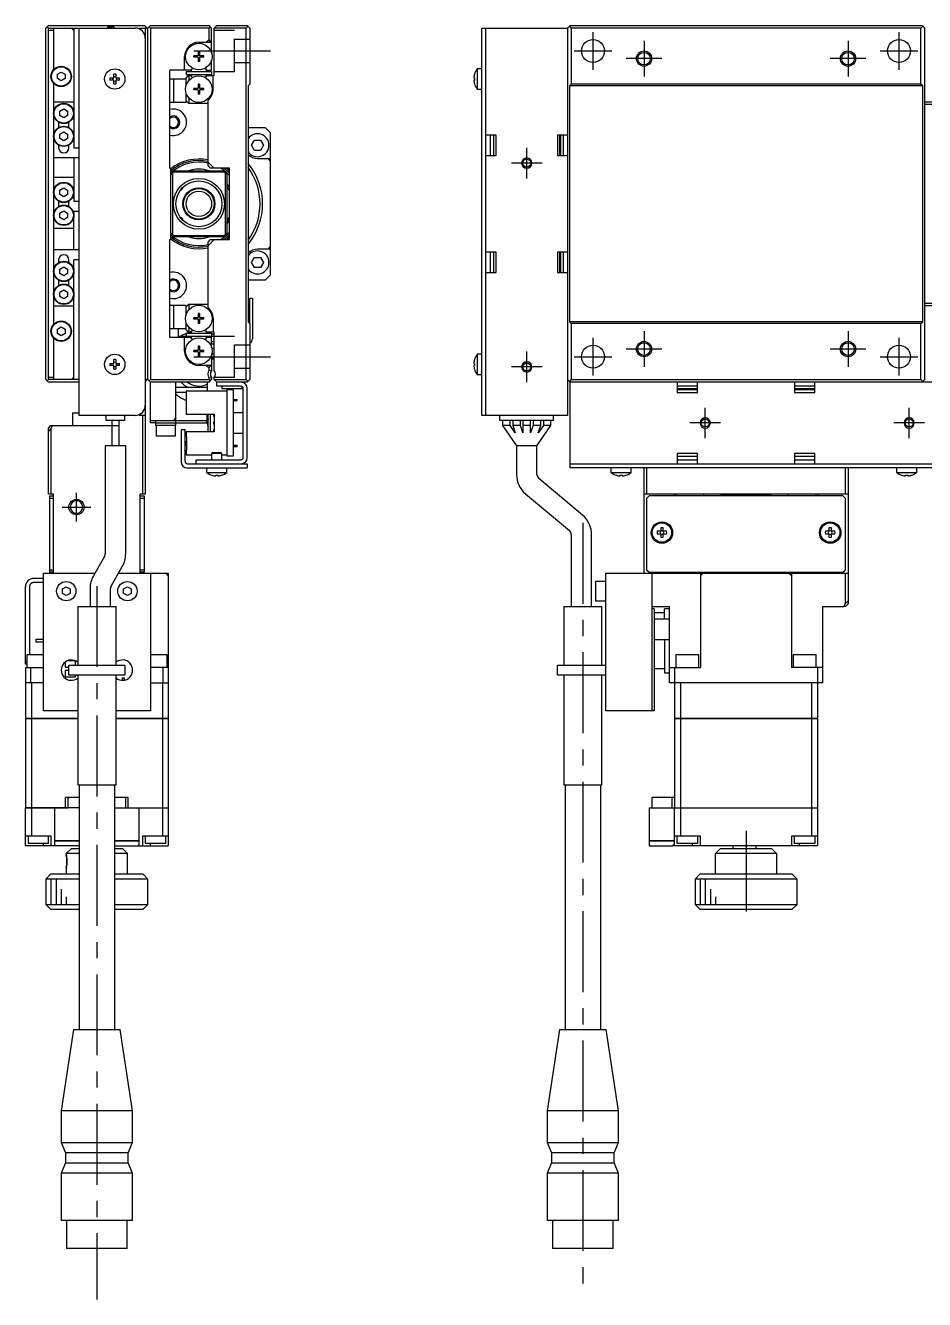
# Model space of a CAD drawing. Extents: x 0 to 741, y -8 to 413.
# Drawn here: x 385 to 561.3, y 83.9 to 333.9 of the extents above; entities that cross this region are included whole.
import ezdxf

# ---------------------------------------------------------------- set-up
doc = ezdxf.new("R2010")
doc.units = 0
doc.header["$LTSCALE"] = 0.5
doc.linetypes.add('CENTER', pattern=[50.8, 31.75, -6.35, 6.35, -6.35])
doc.linetypes.add('DASHED', pattern=[19.05, 12.7, -6.35])
for name, color, linetype in [('MSM_CENTER', 1, 'CENTER'), ('MSM_CONTINUOUS', 7, 'CONTINUOUS'), ('MSM_DASHED', 4, 'DASHED'), ('MSM_NARROW', 5, 'CONTINUOUS')]:
    doc.layers.add(name, color=color, linetype=linetype)

msp = doc.modelspace()

# ---------------------------------------------------------------- linework, layer by layer
at = {"layer": 'MSM_CENTER'}
for p, q in [((496.3, 325.18), (496.3, 332.58)), ((556.3, 325.18), (556.3, 332.58)), ((506.3, 330.88), (506.3, 323.88)), ((546.3, 330.88), (546.3, 323.88)), ((418.02, 328.88), (433.06, 328.88)), ((492.6, 328.88), (500, 328.88)), ((552.6, 328.88), (560, 328.88)), ((509.8, 327.38), (502.8, 327.38)), ((549.8, 327.38), (542.8, 327.38)), ((483.3, 303.88), (483.3, 309.88)), ((486.3, 306.88), (480.3, 306.88)), ((496.3, 265.18), (496.3, 272.58)), ((506.3, 273.88), (506.3, 266.88)), ((546.3, 273.88), (546.3, 266.88)), ((556.3, 265.18), (556.3, 272.58)), ((509.8, 270.38), (502.8, 270.38)), ((549.8, 270.38), (542.8, 270.38)), ((418.02, 268.88), (433.06, 268.88)), ((483.3, 263.88), (483.3, 269.88)), ((492.6, 268.88), (500, 268.88)), ((552.6, 268.88), (560, 268.88)), ((486.3, 266.88), (480.3, 266.88)), ((518.3, 252.88), (518.3, 258.88)), ((558.3, 252.88), (558.3, 258.88)), ((521.3, 255.88), (515.3, 255.88)), ((561.3, 255.88), (555.3, 255.88)), ((395, 236.58), (395, 242.18)), ((392.2, 239.38), (397.8, 239.38)), ((494.3, 236.28), (494.3, 85.75)), ((399, 223.88), (399, 83.88)), ((526.3, 175.88), (526.3, 157.88))]:
    msp.add_line(p, q, dxfattribs=at)
at = {"layer": 'MSM_CONTINUOUS'}
for p, q in [((389.5, 333.88), (389, 333.38)), ((389, 264.38), (389, 333.38)), ((389.25, 333.63), (389.5, 333.38)), ((389.5, 333.88), (408.3, 333.88)), ((389.5, 333.38), (406.5, 333.38)), ((389.5, 264.38), (389.5, 333.38)), ((390.5, 332.88), (389.5, 332.88)), ((390.5, 333.38), (390.5, 325.2)), ((394, 333.38), (394.5, 332.88)), ((394.5, 333.38), (394.5, 309.88)), ((395.5, 257.38), (395.5, 333.38)), ((401.5, 333.38), (401, 333.88)), ((401, 333.38), (401.25, 333.63)), ((401.1, 333.78), (401.3, 333.78)), ((401.6, 333.38), (401.6, 333.48)), ((401.8, 333.88), (401.8, 333.38)), ((402, 333.88), (402.5, 333.38)), ((402, 333.38), (402, 333.88)), ((407.3, 333.38), (408.5, 333.38)), ((408.65, 333.53), (408.3, 333.88)), ((408.5, 333.38), (408.65, 333.53)), ((408.5, 333.38), (408.5, 241.88)), ((409, 333.18), (408.65, 333.53)), ((409, 333.38), (409.5, 333.88)), ((409, 264.38), (409, 333.38)), ((409.25, 333.63), (409.5, 333.38)), ((409.5, 333.88), (421, 333.88)), ((421, 333.38), (409.5, 333.38)), ((409.5, 333.38), (409.5, 264.38)), ((421.5, 333.38), (421, 333.88)), ((421, 333.38), (421.25, 333.63)), ((421, 331.08), (421, 333.38)), ((421.5, 328.49), (421.5, 333.38)), ((422.5, 333.88), (422, 333.38)), ((422, 324.08), (422, 333.38)), ((428.3, 333.38), (422, 333.38)), ((422.5, 333.88), (428.5, 333.88)), ((428.3, 333.38), (428.65, 333.73)), ((428.3, 264.38), (428.3, 333.38)), ((429, 333.38), (428.5, 333.88)), ((429, 333.38), (429, 322.38)), ((474.5, 257.38), (474.5, 333.38)), ((474.5, 333.38), (491.3, 333.38)), ((475.3, 257.38), (475.3, 333.38)), ((491.3, 333.38), (491.65, 333.73)), ((491.3, 333.38), (491.3, 257.38)), ((491.65, 333.73), (491.8, 333.88)), ((491.65, 333.73), (492, 333.38)), ((491.8, 333.88), (560.8, 333.88)), ((492, 333.38), (492, 322.38)), ((560.6, 333.38), (492, 333.38)), ((560.6, 333.38), (560.95, 333.73)), ((560.6, 322.38), (560.6, 333.38)), ((560.8, 333.88), (560.95, 333.73)), ((560.95, 333.73), (561.3, 333.38)), ((561.3, 333.38), (561.3, 264.38)), ((419, 330.58), (421.5, 330.58)), ((421, 331.08), (420.5, 330.58)), ((421.35, 330.58), (421, 331.08)), ((416.2, 325.08), (416.2, 327.78)), ((418.8, 327.93), (418, 327.93)), ((418, 327.64), (418, 327.93)), ((418.8, 327.64), (418, 327.64)), ((418.53, 327.93), (418.53, 327.64)), ((419.15, 328.78), (418.86, 328.78)), ((418.86, 328.78), (418.86, 327.99)), ((419.15, 328.25), (418.86, 328.25)), ((418.86, 327.58), (418.86, 326.78)), ((419.15, 328.78), (419.15, 327.99)), ((419.15, 327.58), (419.15, 326.78)), ((420, 327.93), (419.21, 327.93)), ((420, 327.64), (419.21, 327.64)), ((419.47, 327.93), (419.47, 327.64)), ((420, 327.64), (420, 327.93)), ((417.45, 325.08), (413.3, 325.08)), ((413.3, 305.88), (413.3, 325.08)), ((417.6, 325.34), (417.45, 325.08)), ((418.86, 327.31), (419.15, 327.31)), ((419.15, 326.78), (418.86, 326.78)), ((420.55, 325.08), (420.4, 325.34)), ((420.55, 325.08), (421.5, 325.08)), ((421.5, 325.08), (421.5, 327.07)), ((473.6, 325.38), (473.6, 321.38)), ((474.5, 325.38), (473.6, 325.38)), ((390.5, 322.56), (390.5, 275.2)), ((391.25, 324.31), (392, 324.75)), ((391.25, 323.45), (391.25, 324.31)), ((392, 323.01), (391.25, 323.45)), ((392, 324.75), (392.75, 324.31)), ((392.75, 323.45), (392, 323.01)), ((392.75, 324.31), (392.75, 323.45)), ((401.57, 323.58), (402.3, 323.58)), ((402.3, 323.18), (401.57, 323.18)), ((402.3, 323.58), (402.3, 324.31)), ((402.3, 322.45), (402.3, 323.18)), ((402.7, 324.31), (402.7, 323.58)), ((402.7, 323.58), (403.43, 323.58)), ((403.43, 323.18), (402.7, 323.18)), ((402.7, 323.18), (402.7, 322.45)), ((416.5, 323.33), (413.3, 323.33)), ((414, 323.33), (414, 318.83)), ((416.5, 324.88), (416.5, 324.28)), ((416.5, 324.88), (421.5, 324.88)), ((416.5, 324.28), (421.5, 324.28)), ((417, 324.08), (416.5, 323.58)), ((416.5, 322.09), (416.5, 323.58)), ((417, 324.08), (417, 323.04)), ((417, 324.08), (417.45, 324.08)), ((417.45, 324.08), (417.58, 323.86)), ((420.55, 324.08), (420.42, 323.86)), ((420.55, 324.08), (422, 324.08)), ((421.5, 324.88), (421.5, 324.28)), ((421.8, 321.38), (421.8, 324.08)), ((472.91, 323.58), (473.04, 323.58)), ((473.04, 323.18), (472.91, 323.18)), ((473.04, 324.33), (473.04, 324.31)), ((473.04, 323.58), (473.04, 323.18)), ((416.5, 318.83), (416.5, 320.67)), ((418.8, 321.53), (418, 321.53)), ((418, 321.24), (418, 321.53)), ((418.8, 321.24), (418, 321.24)), ((418.53, 321.53), (418.53, 321.24)), ((419.15, 322.38), (418.86, 322.38)), ((418.86, 322.38), (418.86, 321.59)), ((419.15, 321.85), (418.86, 321.85)), ((418.86, 321.18), (418.86, 320.38)), ((418.86, 320.91), (419.15, 320.91)), ((419.15, 320.38), (418.86, 320.38)), ((419.15, 322.38), (419.15, 321.59)), ((419.15, 321.18), (419.15, 320.38)), ((420, 321.53), (419.21, 321.53)), ((420, 321.24), (419.21, 321.24)), ((419.47, 321.53), (419.47, 321.24)), ((420, 321.24), (420, 321.53)), ((429, 322.38), (428.65, 322.03)), ((428.65, 322.03), (428.65, 275.73)), ((473.04, 322.45), (473.04, 322.43)), ((473.6, 321.38), (474.5, 321.38)), ((492, 322.38), (491.65, 322.03)), ((491.65, 322.03), (491.65, 275.73)), ((560.95, 322.03), (491.65, 322.03)), ((560.6, 322.38), (492, 322.38)), ((560.95, 322.03), (560.6, 322.38)), ((560.95, 275.73), (560.95, 322.03)), ((390.5, 318.88), (394.5, 318.88)), ((413.3, 318.83), (416.5, 318.83)), ((416.5, 319.08), (417, 318.58)), ((416.5, 318.88), (416.7, 318.88)), ((417, 319.72), (417, 318.58)), ((420.8, 318.58), (417, 318.58)), ((420.8, 306.38), (420.8, 319.24)), ((561.3, 318.88), (604.8, 318.88)), ((583.3, 318.38), (561.3, 318.38)), ((391.75, 317.06), (392.5, 317.5)), ((391.75, 316.2), (391.75, 317.06)), ((392.5, 315.76), (391.75, 316.2)), ((392.5, 317.5), (393.25, 317.06)), ((393.25, 316.2), (392.5, 315.76)), ((393.25, 317.06), (393.25, 316.2)), ((391.5, 314.9), (391.5, 313.86)), ((391.75, 312.56), (392.5, 313)), ((391.75, 311.7), (391.75, 312.56)), ((392.5, 313), (393.25, 312.56)), ((393.25, 312.56), (393.25, 311.7)), ((393.5, 313.86), (393.5, 314.9)), ((428.65, 313.88), (432, 313.88)), ((433, 312.88), (432, 313.88)), ((433, 312.88), (433, 284.88)), ((391.5, 310.4), (391.5, 309.88)), ((392.5, 311.26), (391.75, 311.7)), ((393.25, 311.7), (392.5, 311.26)), ((393.5, 309.88), (393.5, 310.4)), ((429.35, 310.38), (429.92, 311.38)), ((429.92, 309.38), (429.35, 310.38)), ((429.92, 311.38), (431.08, 311.38)), ((431.08, 311.38), (431.66, 310.38)), ((431.66, 310.38), (431.08, 309.38)), ((477.3, 312.38), (475.3, 312.38)), ((476.1, 312.38), (476.1, 308.38)), ((476.8, 312.38), (476.8, 308.38)), ((477.3, 308.38), (477.3, 312.38)), ((491.3, 312.38), (489.3, 312.38)), ((489.3, 312.38), (489.3, 308.38)), ((489.8, 308.38), (489.8, 312.38)), ((490, 308.38), (490, 312.38)), ((490.5, 308.38), (490.5, 312.38)), ((395.5, 307.88), (390.5, 307.88)), ((394.5, 309.88), (395.5, 309.88)), ((394.5, 307.88), (394.5, 299.38)), ((431.08, 309.38), (429.92, 309.38)), ((430.5, 307.78), (433, 307.78)), ((432.5, 307.78), (433, 307.28)), ((475.3, 308.38), (477.3, 308.38)), ((489.3, 308.38), (491.3, 308.38)), ((413.3, 305.88), (413.5, 305.88)), ((413.5, 291.88), (413.5, 305.88)), ((414, 305.08), (413.8, 304.88)), ((414, 305.08), (414.3, 305.38)), ((424, 305.08), (414, 305.08)), ((414.3, 305.38), (423.7, 305.38)), ((420.8, 307.09), (422.01, 305.88)), ((421.3, 305.88), (420.8, 306.38)), ((425, 305.88), (421.3, 305.88)), ((423.7, 305.38), (424, 305.08)), ((424.2, 304.88), (424, 305.08)), ((425, 291.88), (425, 305.88)), ((394.5, 304.08), (390.5, 304.08)), ((413.5, 304.58), (413.8, 304.88)), ((413.8, 304.88), (413.8, 292.88)), ((424.2, 292.88), (424.2, 304.88)), ((424.2, 304.88), (424.5, 304.58)), ((424.5, 304.58), (424.5, 293.18)), ((391.75, 301.56), (392.5, 302)), ((391.75, 300.7), (391.75, 301.56)), ((392.5, 300.26), (391.75, 300.7)), ((392.5, 302), (393.25, 301.56)), ((393.25, 300.7), (392.5, 300.26)), ((393.25, 301.56), (393.25, 300.7)), ((415.44, 301.63), (415.58, 301.63)), ((415.58, 301.63), (415.8, 301.86)), ((415.58, 301.63), (415.58, 301.8)), ((415.8, 302.04), (415.8, 301.86)), ((391.5, 299.4), (391.5, 298.36)), ((393.5, 298.36), (393.5, 299.4)), ((394.5, 299.38), (395.5, 299.38)), ((391.75, 297.06), (392.5, 297.5)), ((391.75, 296.2), (391.75, 297.06)), ((392.5, 295.76), (391.75, 296.2)), ((392.5, 297.5), (393.25, 297.06)), ((393.25, 296.2), (392.5, 295.76)), ((393.25, 297.06), (393.25, 296.2)), ((394.5, 289.88), (394.5, 297.38)), ((395.5, 297.38), (394.5, 297.38)), ((415.58, 296.13), (415.44, 296.13)), ((415.44, 296.13), (415.44, 296.13)), ((415.58, 295.96), (415.58, 296.13)), ((415.8, 295.91), (415.58, 296.13)), ((415.8, 295.91), (415.8, 295.72)), ((390.5, 294.08), (394.5, 294.08)), ((413.8, 292.88), (413.5, 293.18)), ((413.8, 292.88), (414, 292.68)), ((414.3, 292.38), (414, 292.68)), ((414, 292.68), (424, 292.68)), ((424, 292.68), (423.7, 292.38)), ((424, 292.68), (424.2, 292.88)), ((424.5, 293.18), (424.2, 292.88)), ((413.3, 291.88), (413.5, 291.88)), ((413.3, 272.68), (413.3, 291.88)), ((423.7, 292.38), (414.3, 292.38)), ((422.01, 291.88), (420.8, 290.67)), ((420.8, 291.38), (421.3, 291.88)), ((420.8, 278.53), (420.8, 291.38)), ((421.3, 291.88), (425, 291.88)), ((433, 290.48), (432.5, 289.98)), ((395.5, 289.88), (390.5, 289.88)), ((391.5, 287.88), (391.5, 287.36)), ((393.5, 287.36), (393.5, 287.88)), ((394.5, 264.38), (394.5, 287.88)), ((395.5, 287.88), (394.5, 287.88)), ((429.35, 287.38), (429.92, 288.38)), ((429.92, 288.38), (431.08, 288.38)), ((433, 289.98), (430.5, 289.98)), ((431.08, 288.38), (431.66, 287.38)), ((477.3, 289.38), (475.3, 289.38)), ((476.1, 289.38), (476.1, 285.38)), ((476.8, 289.38), (476.8, 285.38)), ((477.3, 285.38), (477.3, 289.38)), ((491.3, 289.38), (489.3, 289.38)), ((489.3, 289.38), (489.3, 285.38)), ((489.8, 285.38), (489.8, 289.38)), ((490, 285.38), (490, 289.38)), ((490.5, 285.38), (490.5, 289.38)), ((391.75, 286.06), (392.5, 286.5)), ((391.75, 285.2), (391.75, 286.06)), ((392.5, 284.76), (391.75, 285.2)), ((392.5, 286.5), (393.25, 286.06)), ((393.25, 285.2), (392.5, 284.76)), ((393.25, 286.06), (393.25, 285.2)), ((429.92, 286.38), (429.35, 287.38)), ((431.08, 286.38), (429.92, 286.38)), ((431.66, 287.38), (431.08, 286.38)), ((475.3, 285.38), (477.3, 285.38)), ((489.3, 285.38), (491.3, 285.38)), ((391.5, 283.9), (391.5, 282.86)), ((393.5, 282.86), (393.5, 283.9)), ((432, 283.88), (428.65, 283.88)), ((432, 283.88), (433, 284.88)), ((391.75, 281.56), (392.5, 282)), ((391.75, 280.7), (391.75, 281.56)), ((392.5, 280.26), (391.75, 280.7)), ((392.5, 282), (393.25, 281.56)), ((393.25, 280.7), (392.5, 280.26)), ((393.25, 281.56), (393.25, 280.7)), ((429, 275.38), (429, 280.38)), ((429, 280.38), (429.5, 280.38)), ((429.5, 280.38), (429.5, 272.38)), ((390.5, 278.88), (394.5, 278.88)), ((416.5, 278.93), (413.3, 278.93)), ((414, 278.93), (414, 274.43)), ((417, 279.18), (416.5, 278.68)), ((416.5, 277.09), (416.5, 278.93)), ((416.5, 278.88), (416.7, 278.88)), ((417, 279.18), (417, 278.04)), ((417, 279.18), (420.8, 279.18)), ((561.3, 279.38), (583.3, 279.38)), ((598.8, 278.88), (561.3, 278.88)), ((416.5, 274.18), (416.5, 275.67)), ((418.8, 276.53), (418, 276.53)), ((418, 276.24), (418, 276.53)), ((418.8, 276.24), (418, 276.24)), ((418.53, 276.53), (418.53, 276.24)), ((419.15, 277.38), (418.86, 277.38)), ((418.86, 277.38), (418.86, 276.59)), ((419.15, 276.85), (418.86, 276.85)), ((418.86, 276.18), (418.86, 275.38)), ((418.86, 275.91), (419.15, 275.91)), ((419.15, 275.38), (418.86, 275.38)), ((419.15, 277.38), (419.15, 276.59)), ((419.15, 276.18), (419.15, 275.38)), ((420, 276.53), (419.21, 276.53)), ((420, 276.24), (419.21, 276.24)), ((419.47, 276.53), (419.47, 276.24)), ((420, 276.24), (420, 276.53)), ((421.8, 276.38), (421.8, 273.68)), ((428.65, 275.73), (429, 275.38)), ((429, 275.38), (429, 264.38)), ((491.65, 275.73), (492, 275.38)), ((560.95, 275.73), (491.65, 275.73)), ((492, 275.38), (492, 264.38)), ((560.6, 275.38), (492, 275.38)), ((560.6, 275.38), (560.95, 275.73)), ((560.6, 264.38), (560.6, 275.38)), ((390.5, 272.56), (390.5, 264.38)), ((391.25, 274.31), (392, 274.75)), ((391.25, 273.45), (391.25, 274.31)), ((392, 273.01), (391.25, 273.45)), ((392, 274.75), (392.75, 274.31)), ((392.75, 273.45), (392, 273.01)), ((392.75, 274.31), (392.75, 273.45)), ((413.3, 274.43), (416.5, 274.43)), ((417.45, 272.68), (413.3, 272.68)), ((415, 272.68), (415, 274.43)), ((422, 272.88), (415, 272.88)), ((416.2, 269.98), (416.2, 272.68)), ((416.5, 274.18), (417, 273.68)), ((416.5, 273.48), (416.5, 272.88)), ((416.5, 273.48), (421.5, 273.48)), ((417, 274.72), (417, 273.68)), ((417.45, 273.68), (417, 273.68)), ((417.45, 273.68), (417.58, 273.9)), ((417.6, 272.42), (417.45, 272.68)), ((420.55, 272.68), (420.4, 272.42)), ((420.55, 273.68), (420.42, 273.9)), ((422, 273.68), (420.55, 273.68)), ((421.5, 272.68), (420.55, 272.68)), ((421.5, 273.48), (421.5, 272.88)), ((421.5, 270.69), (421.5, 272.68)), ((422, 266.14), (422, 273.68)), ((418.8, 270.13), (418, 270.13)), ((418, 269.84), (418, 270.13)), ((418.53, 270.13), (418.53, 269.84)), ((419.15, 270.98), (418.86, 270.98)), ((418.86, 270.98), (418.86, 270.19)), ((419.15, 270.45), (418.86, 270.45)), ((419.15, 270.98), (419.15, 270.19)), ((420, 270.13), (419.21, 270.13)), ((419.47, 270.13), (419.47, 269.84)), ((420, 269.84), (420, 270.13)), ((421.5, 271.88), (422, 271.88)), ((421.5, 271.38), (422, 271.38)), ((401.57, 267.58), (402.3, 267.58)), ((402.3, 267.58), (402.3, 268.31)), ((402.7, 268.31), (402.7, 267.58)), ((402.7, 267.58), (403.43, 267.58)), ((418.8, 269.84), (418, 269.84)), ((418.86, 269.78), (418.86, 268.98)), ((418.86, 269.51), (419.15, 269.51)), ((419.15, 268.98), (418.86, 268.98)), ((419.15, 269.78), (419.15, 268.98)), ((420, 269.84), (419.21, 269.84)), ((421.5, 269.27), (421.5, 266.14)), ((422, 268.61), (421.5, 268.61)), ((472.91, 267.58), (473.04, 267.58)), ((473.04, 268.33), (473.04, 268.31)), ((473.04, 267.58), (473.04, 267.18)), ((473.6, 269.38), (473.6, 265.38)), ((474.5, 269.38), (473.6, 269.38)), ((402.3, 267.18), (401.57, 267.18)), ((402.3, 266.45), (402.3, 267.18)), ((403.43, 267.18), (402.7, 267.18)), ((402.7, 267.18), (402.7, 266.45)), ((421.5, 267.18), (419, 267.18)), ((420.5, 267.18), (421, 266.68)), ((421, 266.68), (421.35, 267.18)), ((421, 266.31), (421, 266.68)), ((421, 266.31), (421.5, 266.14)), ((473.04, 267.18), (472.91, 267.18)), ((473.04, 266.45), (473.04, 266.43)), ((473.6, 265.38), (474.5, 265.38)), ((389, 264.38), (389.5, 263.88)), ((389.5, 264.38), (389.25, 264.13)), ((389.5, 264.88), (390.5, 264.88)), ((395.5, 264.38), (389.5, 264.38)), ((395.5, 263.88), (389.5, 263.88)), ((394.5, 264.88), (394, 264.38)), ((408.65, 264.23), (408.5, 264.38)), ((408.5, 264.08), (408.65, 264.23)), ((408.65, 264.23), (409, 264.58)), ((409.5, 263.88), (409, 264.38)), ((409.5, 264.38), (409.25, 264.13)), ((409.5, 264.38), (421, 264.38)), ((409.5, 255.88), (409.5, 263.88)), ((421, 263.88), (409.5, 263.88)), ((414.5, 255.38), (414.5, 263.88)), ((414.5, 262.88), (420.65, 262.88)), ((420.65, 263.88), (420.65, 262.13)), ((421, 264.65), (421.5, 264.82)), ((421, 264.38), (421, 264.65)), ((421.25, 264.13), (421, 264.38)), ((421, 263.88), (421.5, 264.38)), ((421.5, 264.82), (421.5, 264.38)), ((422, 264.38), (422, 264.82)), ((422, 264.38), (428.3, 264.38)), ((422, 264.38), (422.5, 263.88)), ((422.5, 263.08), (422.5, 263.88)), ((428.5, 263.88), (422.5, 263.88)), ((427.3, 263.08), (422.5, 263.08)), ((423.5, 263.08), (423.5, 262.58)), ((427.5, 262.58), (423.5, 262.58)), ((424.65, 262.38), (424.65, 262.58)), ((427.5, 262.58), (427.5, 263.03)), ((427.7, 249.08), (427.7, 262.68)), ((428.65, 264.03), (428.3, 264.38)), ((428.5, 263.88), (429, 264.38)), ((428.5, 249.08), (428.5, 262.68)), ((491.65, 264.03), (491.3, 264.38)), ((492, 264.38), (491.65, 264.03)), ((491.8, 263.88), (491.65, 264.03)), ((491.8, 247.08), (491.8, 263.88)), ((567.8, 263.88), (491.8, 263.88)), ((492, 264.38), (560.6, 264.38)), ((512.8, 263.88), (512.8, 261.88)), ((516.8, 263.08), (512.8, 263.08)), ((516.8, 262.58), (512.8, 262.58)), ((516.8, 261.88), (516.8, 263.88)), ((535.8, 263.88), (535.8, 261.88)), ((539.8, 263.08), (535.8, 263.08)), ((539.8, 262.58), (535.8, 262.58)), ((539.8, 261.88), (539.8, 263.88)), ((560.95, 264.03), (560.6, 264.38)), ((560.95, 264.03), (560.8, 263.88)), ((561.3, 264.38), (560.95, 264.03)), ((416.5, 261.88), (414.5, 261.88)), ((416.5, 262.13), (416.5, 257.63)), ((424.5, 262.13), (416.5, 262.13)), ((425.7, 262.38), (424.5, 262.38)), ((424.5, 262.38), (424.5, 249.38)), ((425.7, 262.38), (425.7, 249.38)), ((425.7, 260.51), (426.5, 260.51)), ((425.7, 260.26), (426.5, 260.26)), ((426.5, 260.26), (426.5, 260.51)), ((516.8, 262.38), (512.8, 262.38)), ((512.8, 261.88), (516.8, 261.88)), ((539.8, 262.38), (535.8, 262.38)), ((535.8, 261.88), (539.8, 261.88)), ((394.25, 257.88), (395.5, 257.88)), ((394.25, 257.88), (394.25, 255.38)), ((416.5, 257.63), (422, 257.63)), ((420.65, 255.88), (420.65, 257.63)), ((420.8, 254.13), (420.8, 257.63)), ((421.3, 254.13), (421.3, 257.63)), ((422, 257.63), (422, 254.13)), ((427.7, 257.88), (425.7, 257.88)), ((389.5, 254.88), (390, 255.38)), ((390.31, 255.38), (390, 254.77)), ((390, 255.38), (403.4, 255.38)), ((406.5, 257.38), (395.5, 257.38)), ((400.8, 256.38), (400.8, 257.38)), ((404.5, 256.38), (400.8, 256.38)), ((401.9, 256.38), (401.9, 251.38)), ((403.4, 251.38), (403.4, 256.38)), ((404.5, 256.38), (404.5, 257.38)), ((408.5, 257.38), (407.3, 257.38)), ((408, 241.88), (408, 257.38)), ((409.5, 256.38), (420.5, 256.38)), ((410.5, 255.88), (409.5, 255.88)), ((410.5, 256.38), (410.5, 255.38)), ((410.5, 255.88), (420.5, 255.88)), ((414.5, 255.38), (410.5, 255.38)), ((410.6, 255.38), (410.6, 253.38)), ((414.5, 256.88), (414, 256.38)), ((414.4, 253.38), (414.4, 255.38)), ((420.5, 256.38), (420.5, 255.88)), ((491.3, 257.38), (474.5, 257.38)), ((478.05, 256.38), (478.05, 257.38)), ((488.55, 256.38), (478.05, 256.38)), ((478.55, 256.38), (478.55, 255.38)), ((480.05, 255.38), (478.55, 255.38)), ((478.55, 255.38), (481.3, 251.38)), ((480.05, 255.38), (480.05, 256.38)), ((481.05, 253.93), (480.05, 255.38)), ((480.55, 256.38), (480.55, 255.38)), ((482.05, 255.38), (480.55, 255.38)), ((480.55, 255.38), (481.05, 253.93)), ((482.05, 255.38), (482.05, 256.38)), ((482.55, 253.93), (482.05, 255.38)), ((482.55, 256.38), (482.55, 253.93)), ((484.05, 255.38), (482.55, 255.38)), ((484.05, 253.93), (484.05, 256.38)), ((484.55, 255.38), (484.05, 253.93)), ((484.55, 256.38), (484.55, 255.38)), ((486.05, 255.38), (484.55, 255.38)), ((485.3, 251.38), (488.05, 255.38)), ((485.55, 253.93), (486.05, 255.38)), ((486.55, 255.38), (485.55, 253.93)), ((486.05, 255.38), (486.05, 256.38)), ((486.55, 256.38), (486.55, 255.38)), ((488.05, 255.38), (486.55, 255.38)), ((488.05, 255.38), (488.05, 256.38)), ((488.55, 256.38), (488.55, 257.38)), ((389.5, 241.88), (389.5, 254.88)), ((390, 254.77), (389.5, 254.27)), ((390, 254.77), (390, 241.88)), ((410.6, 253.38), (414.4, 253.38)), ((415.5, 254.58), (415.5, 248.28)), ((415.5, 254.58), (416.3, 254.58)), ((416.3, 248.38), (416.3, 254.58)), ((422, 254.13), (416.5, 254.13)), ((416.5, 254.13), (416.5, 253.13)), ((416.5, 253.13), (416.6, 253.13)), ((416.6, 253.13), (416.6, 250.63)), ((425.7, 253.88), (427.7, 253.88)), ((404.65, 251.38), (400.65, 251.38)), ((400.65, 251.38), (400.65, 230.19)), ((404.65, 230.19), (404.65, 251.38)), ((416.6, 252.33), (416.5, 252.33)), ((416.5, 252.33), (416.5, 251.43)), ((416.6, 251.96), (416.5, 251.96)), ((416.6, 251.81), (416.5, 251.81)), ((416.6, 251.43), (416.5, 251.43)), ((416.5, 250.63), (416.6, 250.63)), ((416.5, 250.63), (416.5, 249.63)), ((421.7, 250.08), (421.5, 249.88)), ((421.7, 250.08), (423.3, 250.08)), ((423.5, 249.88), (423.3, 250.08)), ((425.7, 251.51), (426.5, 251.51)), ((425.7, 251.26), (426.5, 251.26)), ((426.5, 251.26), (426.5, 251.51)), ((485.3, 251.38), (481.3, 251.38)), ((481.3, 251.38), (481.3, 245.78)), ((485.3, 245.78), (485.3, 251.38)), ((416.5, 249.63), (421.5, 249.63)), ((416.8, 247.88), (428.5, 247.88)), ((418.5, 247.88), (418.5, 248.68)), ((418.5, 248.68), (427.3, 248.68)), ((423.5, 249.88), (421.5, 249.88)), ((421.5, 249.88), (421.5, 248.68)), ((423.5, 248.68), (423.5, 249.88)), ((423.5, 249.63), (424.5, 249.63)), ((425.7, 249.38), (424.5, 249.38)), ((428.5, 247.88), (428.5, 247.08)), ((491.8, 247.88), (567.8, 247.88)), ((516.8, 249.88), (512.8, 249.88)), ((512.8, 249.88), (512.8, 247.88)), ((512.8, 249.38), (516.8, 249.38)), ((512.8, 248.68), (516.8, 248.68)), ((516.8, 247.88), (516.8, 249.88)), ((539.8, 249.88), (535.8, 249.88)), ((535.8, 249.88), (535.8, 247.88)), ((535.8, 249.38), (539.8, 249.38)), ((535.8, 248.68), (539.8, 248.68)), ((539.8, 247.88), (539.8, 249.88)), ((416.7, 247.08), (428.5, 247.08)), ((420.5, 247.08), (420.5, 246.18)), ((420.5, 246.18), (424.5, 246.18)), ((421.55, 245.62), (421.57, 245.62)), ((422.3, 245.62), (422.7, 245.62)), ((422.3, 245.49), (422.3, 245.62)), ((422.7, 245.62), (422.7, 245.49)), ((423.43, 245.62), (423.45, 245.62)), ((424.5, 246.18), (424.5, 247.08)), ((494.24, 237.81), (485.65, 245.01)), ((567.8, 247.08), (491.8, 247.08)), ((499.8, 247.08), (499.8, 246.18)), ((499.8, 246.18), (503.8, 246.18)), ((500.85, 245.62), (500.87, 245.62)), ((501.6, 245.62), (502, 245.62)), ((501.6, 245.49), (501.6, 245.62)), ((502, 245.62), (502, 245.49)), ((502.73, 245.62), (502.75, 245.62)), ((503.8, 246.18), (503.8, 247.08)), ((506.3, 226.38), (506.3, 247.08)), ((506.8, 247.08), (506.8, 241.88)), ((545.8, 241.88), (545.8, 247.08)), ((546.3, 247.08), (546.3, 220.38)), ((555.8, 247.08), (555.8, 246.18)), ((555.8, 246.18), (559.8, 246.18)), ((556.85, 245.62), (556.87, 245.62)), ((557.6, 245.62), (558, 245.62)), ((557.6, 245.49), (557.6, 245.62)), ((558, 245.62), (558, 245.49)), ((558.73, 245.62), (558.75, 245.62)), ((559.8, 246.18), (559.8, 247.08)), ((390.5, 241.88), (389.5, 241.88)), ((389.7, 241.58), (390.5, 241.58)), ((389.7, 241.58), (389.7, 226.38)), ((390.5, 241.08), (389.7, 241.08)), ((390.5, 226.38), (390.5, 241.88)), ((408.5, 241.88), (407.5, 241.88)), ((407.5, 226.38), (407.5, 241.88)), ((407.5, 241.58), (408.3, 241.58)), ((408.3, 241.08), (407.5, 241.08)), ((408.3, 241.58), (408.3, 226.58)), ((483.08, 241.95), (491.66, 234.75)), ((546.3, 241.88), (506.3, 241.88)), ((507.3, 241.58), (506.8, 241.08)), ((506.8, 241.08), (506.8, 227.08)), ((545.3, 241.58), (507.3, 241.58)), ((512.05, 241.88), (512.05, 241.58)), ((512.55, 241.88), (512.55, 241.58)), ((518.05, 241.58), (518.05, 241.88)), ((521.5, 241.88), (521.3, 241.68)), ((531.3, 241.68), (521.3, 241.68)), ((521.3, 241.68), (521.3, 241.58)), ((531.3, 241.68), (531.1, 241.88)), ((531.3, 241.58), (531.3, 241.68)), ((534.55, 241.88), (534.55, 241.58)), ((540.05, 241.58), (540.05, 241.88)), ((540.55, 241.58), (540.55, 241.88)), ((545.8, 241.08), (545.3, 241.58)), ((545.8, 227.08), (545.8, 241.08)), ((509.56, 235.3), (509.56, 234.62)), ((510.04, 234.62), (510.04, 235.3)), ((542.56, 235.3), (542.56, 234.62)), ((543.04, 234.62), (543.04, 235.3)), ((492.02, 233.98), (492.02, 219.88)), ((496.02, 219.88), (496.02, 233.98)), ((509.56, 234.62), (508.88, 234.62)), ((508.88, 234.14), (509.56, 234.14)), ((509.56, 234.14), (509.56, 233.46)), ((510.72, 234.62), (510.04, 234.62)), ((510.04, 234.14), (510.72, 234.14)), ((510.04, 233.46), (510.04, 234.14)), ((542.56, 234.62), (541.88, 234.62)), ((541.88, 234.14), (542.56, 234.14)), ((542.56, 234.14), (542.56, 233.46)), ((543.72, 234.62), (543.04, 234.62)), ((543.04, 233.46), (543.04, 234.14)), ((543.04, 234.14), (543.72, 234.14)), ((400.52, 229.69), (398.32, 225.88)), ((401.78, 223.88), (403.98, 227.69)), ((388.5, 225.38), (386.6, 225.38)), ((388.5, 199.38), (388.5, 226.38)), ((388.5, 226.38), (398.61, 226.38)), ((389.7, 227.08), (390.5, 227.08)), ((390.5, 226.58), (389.7, 226.58)), ((403.23, 226.38), (413, 226.38)), ((407.5, 227.08), (408.3, 227.08)), ((408.3, 226.58), (407.5, 226.58)), ((409.5, 226.38), (409.5, 199.38)), ((412.5, 226.38), (413, 225.88)), ((413, 226.38), (413, 197.89)), ((498.8, 199.38), (498.8, 226.38)), ((498.8, 226.38), (546.3, 226.38)), ((506.8, 227.08), (507.3, 226.58)), ((507.3, 226.58), (545.3, 226.58)), ((507.8, 226.38), (507.8, 199.38)), ((512.05, 226.58), (512.05, 226.38)), ((516.3, 226.58), (516.3, 226.38)), ((517.3, 226.58), (517.3, 226.38)), ((517.4, 226.38), (517.4, 207.88)), ((517.4, 225.88), (517.9, 226.38)), ((518.8, 226.58), (518.8, 226.38)), ((533.8, 226.38), (533.8, 226.58)), ((534.7, 226.38), (535.2, 225.88)), ((535.2, 226.38), (535.2, 207.88)), ((535.3, 226.58), (535.3, 226.38)), ((536.3, 226.38), (536.3, 226.58)), ((540.55, 226.38), (540.55, 226.58)), ((545.3, 226.58), (545.8, 227.08)), ((545.8, 220.49), (545.8, 226.38)), ((385, 208.58), (385, 223.78)), ((385.8, 223.78), (385.8, 210.38)), ((388.5, 224.58), (386.6, 224.58)), ((392.25, 223.31), (393, 223.75)), ((392.25, 222.45), (392.25, 223.31)), ((393, 223.75), (393.75, 223.31)), ((393.75, 223.31), (393.75, 222.45)), ((397.65, 223.38), (397.65, 219.88)), ((401.65, 219.88), (401.65, 223.38)), ((404.25, 223.31), (405, 223.75)), ((404.25, 222.45), (404.25, 223.31)), ((405, 223.75), (405.75, 223.31)), ((405.75, 223.31), (405.75, 222.45)), ((496.8, 224.78), (496.8, 220.98)), ((498.8, 224.78), (496.8, 224.78)), ((393, 222.01), (392.25, 222.45)), ((393.75, 222.45), (393, 222.01)), ((405, 222.01), (404.25, 222.45)), ((405.75, 222.45), (405, 222.01)), ((496.8, 220.98), (498.8, 220.98)), ((545.49, 219.88), (545.8, 220.49)), ((545.8, 220.49), (546.3, 220.99)), ((546.3, 220.38), (545.8, 219.88)), ((395.25, 219.88), (402.75, 219.88)), ((395.25, 219.88), (395.25, 208.38)), ((402.75, 208.38), (402.75, 219.88)), ((490.55, 219.88), (498.05, 219.88)), ((490.55, 219.88), (490.55, 208.38)), ((498.05, 208.38), (498.05, 219.88)), ((507.8, 219.88), (511.3, 219.88)), ((508.3, 219.38), (507.8, 219.38)), ((508.3, 219.38), (508.3, 199.38)), ((510.3, 218.63), (508.3, 218.63)), ((510.3, 217.38), (510.3, 219.38)), ((511.3, 219.38), (510.3, 219.38)), ((511.3, 204.88), (511.3, 219.88)), ((541.3, 219.88), (541.3, 204.88)), ((541.3, 219.88), (545.49, 219.88)), ((545.8, 219.88), (545.49, 219.88)), ((511.3, 217.38), (508.3, 217.38)), ((388.5, 213.38), (387, 213.38)), ((387, 213.38), (387, 212.88)), ((388.5, 212.88), (387, 212.88)), ((508.3, 213.38), (511.3, 213.38)), ((510.3, 213.38), (510.3, 206.88)), ((388.5, 210.38), (385.25, 210.38)), ((385.25, 210.38), (385.25, 207.88)), ((412.75, 210.38), (409.5, 210.38)), ((412.75, 207.88), (412.75, 210.38)), ((517.05, 210.38), (512.55, 210.38)), ((512.55, 210.38), (512.55, 207.88)), ((517.05, 207.88), (517.05, 210.38)), ((540.05, 210.38), (535.55, 210.38)), ((535.55, 210.38), (535.55, 207.88)), ((540.05, 207.88), (540.05, 210.38)), ((385, 209.08), (385.25, 209.08)), ((385.25, 208.58), (385, 208.58)), ((385, 207.88), (388.5, 207.88)), ((385, 207.88), (385, 197.89)), ((386, 207.88), (386, 204.88)), ((392.78, 208.96), (392.78, 207.96)), ((392.78, 207.96), (393.5, 207.96)), ((394.78, 209.21), (393.2, 209.21)), ((393.5, 206.38), (393.5, 208.38)), ((393.5, 208.38), (404.5, 208.38)), ((394.78, 208.38), (394.78, 209.21)), ((404.5, 208.38), (404.5, 206.38)), ((413, 207.88), (409.5, 207.88)), ((412, 204.88), (412, 207.88)), ((489.3, 206.38), (489.3, 208.38)), ((489.3, 208.38), (498.8, 208.38)), ((510.3, 207.63), (508.3, 207.63)), ((511.3, 207.88), (517.4, 207.88)), ((512.3, 207.88), (512.3, 197.89)), ((541.3, 207.88), (535.2, 207.88)), ((540.3, 207.88), (540.3, 197.89)), ((392.78, 207.31), (392.78, 206.06)), ((393.5, 207.31), (392.78, 207.31)), ((392.78, 206.06), (394.78, 206.06)), ((404.5, 206.38), (393.5, 206.38)), ((394.78, 206.06), (394.78, 206.38)), ((395.25, 206.38), (395.25, 184.88)), ((402.75, 184.88), (402.75, 206.38)), ((402.75, 205.88), (402.93, 205.88)), ((402.93, 205.69), (402.93, 205.88)), ((403.93, 205.88), (404.43, 205.88)), ((403.93, 205.88), (403.93, 205.38)), ((404.43, 205.43), (404.43, 205.88)), ((498.8, 206.38), (489.3, 206.38)), ((490.55, 206.38), (490.55, 184.88)), ((498.05, 184.88), (498.05, 206.38)), ((510.3, 206.88), (511.3, 206.88)), ((388.5, 204.88), (385, 204.88)), ((386.16, 204.88), (386.16, 197.89)), ((409.5, 204.88), (413, 204.88)), ((411.85, 204.88), (411.85, 197.89)), ((541.3, 204.88), (511.3, 204.88)), ((513.45, 204.88), (513.45, 197.89)), ((539.14, 204.88), (539.14, 197.89)), ((385, 197.89), (395.25, 197.89)), ((385, 197.88), (385, 180.39)), ((395.25, 197.88), (385, 197.88)), ((385.01, 197.88), (385.01, 197.89)), ((386.16, 197.88), (386.16, 197.89)), ((386.16, 197.88), (386.16, 180.39)), ((395.25, 199.38), (388.5, 199.38)), ((409.5, 199.38), (402.75, 199.38)), ((402.75, 197.89), (413, 197.89)), ((413, 197.88), (402.75, 197.88)), ((411.84, 197.88), (411.84, 197.89)), ((411.85, 197.88), (411.85, 180.39)), ((412.99, 197.88), (412.99, 197.89)), ((413, 197.88), (413, 180.39)), ((508.3, 199.38), (498.8, 199.38)), ((512.3, 197.89), (540.3, 197.89)), ((512.3, 197.88), (512.3, 180.39)), ((540.3, 197.88), (512.3, 197.88)), ((512.31, 197.88), (512.31, 197.89)), ((513.45, 197.88), (513.45, 180.39)), ((513.46, 197.88), (513.46, 197.89)), ((539.14, 197.88), (539.14, 197.89)), ((539.14, 197.88), (539.14, 180.39)), ((540.29, 197.88), (540.29, 197.89)), ((540.3, 197.88), (540.3, 180.39)), ((395.25, 184.88), (402.75, 184.88)), ((395.5, 184.88), (395.5, 136.88)), ((402.5, 136.88), (402.5, 184.88)), ((490.55, 184.88), (498.05, 184.88)), ((490.8, 184.88), (490.8, 136.88)), ((497.8, 136.88), (497.8, 184.88)), ((385, 180.39), (393.35, 180.39)), ((395.5, 180.38), (385, 180.38)), ((385, 172.88), (385, 180.38)), ((385.01, 180.38), (385.01, 180.39)), ((386.16, 180.38), (386.16, 180.39)), ((386.16, 180.38), (386.16, 174.88)), ((390.75, 173.89), (390.75, 180.38)), ((392.85, 180.39), (392.85, 182.38)), ((395.5, 182.38), (392.85, 182.38)), ((393.35, 180.38), (393.35, 182.38)), ((405.15, 182.38), (402.5, 182.38)), ((402.5, 180.38), (413, 180.38)), ((404.65, 180.38), (404.65, 182.38)), ((404.65, 180.39), (413, 180.39)), ((405.15, 180.39), (405.15, 182.38)), ((407.25, 180.38), (407.25, 173.89)), ((411.84, 180.38), (411.84, 180.39)), ((411.85, 180.38), (411.85, 174.88)), ((412.99, 180.38), (412.99, 180.39)), ((413, 180.38), (413, 172.88)), ((507.3, 180.38), (507.3, 173.89)), ((507.3, 180.38), (540.3, 180.38)), ((507.9, 180.38), (507.9, 182.38)), ((512.3, 182.38), (507.9, 182.38)), ((508.3, 180.38), (508.3, 180.39)), ((508.3, 180.39), (540.3, 180.39)), ((511.8, 180.39), (511.8, 182.38)), ((512.3, 172.88), (512.3, 180.38)), ((512.31, 180.38), (512.31, 180.39)), ((513.45, 180.38), (513.45, 174.88)), ((513.46, 180.38), (513.46, 180.39)), ((539.14, 180.38), (539.14, 180.39)), ((539.14, 180.38), (539.14, 174.88)), ((540.29, 180.38), (540.29, 180.39)), ((540.3, 180.38), (540.3, 172.88)), ((385, 174.88), (390, 174.88)), ((395.5, 172.88), (385, 172.88)), ((385.5, 174.88), (385.5, 173.38)), ((389.5, 173.38), (385.5, 173.38)), ((388.5, 172.88), (388.5, 173.38)), ((389.5, 173.38), (389.5, 174.88)), ((390, 174.88), (390, 172.88)), ((390.75, 173.89), (395.5, 173.89)), ((390.75, 173.08), (390.75, 173.88)), ((395.5, 173.88), (390.75, 173.88)), ((390.75, 173.08), (390.77, 173.08)), ((390.76, 173.88), (390.76, 173.89)), ((390.77, 173.08), (390.77, 172.88)), ((402.5, 173.89), (407.25, 173.89)), ((407.25, 173.88), (402.5, 173.88)), ((402.5, 172.88), (413, 172.88)), ((407.23, 173.08), (407.25, 173.08)), ((407.23, 172.88), (407.23, 173.08)), ((407.24, 173.88), (407.24, 173.89)), ((407.25, 173.88), (407.25, 173.08)), ((408, 172.88), (408, 174.88)), ((408, 174.88), (413, 174.88)), ((408.5, 174.88), (408.5, 173.38)), ((412.5, 173.38), (408.5, 173.38)), ((409.5, 172.88), (409.5, 173.38)), ((412.5, 173.38), (412.5, 174.88)), ((507.3, 173.89), (512.3, 173.89)), ((507.3, 173.88), (507.3, 172.88)), ((512.3, 173.88), (507.3, 173.88)), ((507.3, 172.88), (512, 172.88)), ((507.31, 173.88), (507.31, 173.89)), ((512, 172.88), (512, 173.08)), ((512, 173.08), (512.3, 173.08)), ((512.3, 174.88), (517.3, 174.88)), ((540.3, 172.88), (512.3, 172.88)), ((512.8, 173.38), (512.8, 174.88)), ((516.8, 173.38), (512.8, 173.38)), ((515.8, 172.88), (515.8, 173.38)), ((516.8, 174.88), (516.8, 173.38)), ((517.3, 174.88), (517.3, 172.88)), ((523.8, 172.38), (523.8, 172.88)), ((528.3, 172.38), (528.3, 172.88)), ((535.3, 174.88), (540.3, 174.88)), ((535.3, 172.88), (535.3, 174.88)), ((535.8, 173.38), (535.8, 174.88)), ((539.8, 173.38), (535.8, 173.38)), ((536.8, 172.88), (536.8, 173.38)), ((539.8, 174.88), (539.8, 173.38)), ((393, 171.38), (394, 172.38)), ((395.5, 171.38), (393, 171.38)), ((393, 171.38), (393, 171.13)), ((393, 171.13), (393, 171.13)), ((394, 172.38), (395.5, 172.38)), ((402.5, 172.38), (404, 172.38)), ((405, 171.38), (402.5, 171.38)), ((404, 172.38), (405, 171.38)), ((405, 167.38), (405, 171.38)), ((521.3, 172.38), (520.3, 171.38)), ((532.3, 171.38), (520.3, 171.38)), ((520.3, 167.38), (520.3, 171.38)), ((521.3, 172.38), (531.3, 172.38)), ((532.3, 171.38), (531.3, 172.38)), ((532.3, 171.38), (532.3, 167.38)), ((393, 168.63), (393, 167.38)), ((390, 167.38), (389, 166.38)), ((395.5, 166.38), (389, 166.38)), ((389, 166.38), (389, 161.38)), ((390, 167.38), (395.5, 167.38)), ((402.5, 167.38), (408, 167.38)), ((409, 166.38), (402.5, 166.38)), ((409, 166.38), (408, 167.38)), ((409, 161.38), (409, 166.38)), ((517.3, 167.38), (516.3, 166.38)), ((536.3, 166.38), (516.3, 166.38)), ((516.3, 166.38), (516.3, 161.38)), ((517.3, 167.38), (535.3, 167.38)), ((536.3, 166.38), (535.3, 167.38)), ((536.3, 161.38), (536.3, 166.38)), ((389, 161.38), (395.5, 161.38)), ((389, 161.38), (390, 160.38)), ((395.5, 160.38), (390, 160.38)), ((402.5, 161.38), (409, 161.38)), ((408, 160.38), (402.5, 160.38)), ((408, 160.38), (409, 161.38)), ((516.3, 161.38), (536.3, 161.38)), ((516.3, 161.38), (517.3, 160.38)), ((535.3, 160.38), (517.3, 160.38)), ((535.3, 160.38), (536.3, 161.38)), ((394.43, 136.88), (392, 120.88)), ((394.43, 136.88), (403.57, 136.88)), ((406, 120.88), (403.57, 136.88)), ((489.73, 136.88), (487.3, 120.88)), ((489.73, 136.88), (498.87, 136.88)), ((501.3, 120.88), (498.87, 136.88)), ((406, 120.88), (392, 120.88)), ((392, 120.88), (392, 114.68)), ((406, 114.68), (406, 120.88)), ((501.3, 120.88), (487.3, 120.88)), ((487.3, 120.88), (487.3, 114.68)), ((501.3, 114.68), (501.3, 120.88)), ((392, 114.68), (406, 114.68)), ((392, 114.68), (392.85, 112.68)), ((405.15, 112.68), (392.85, 112.68)), ((392.85, 112.68), (392.85, 110.68)), ((405.15, 112.68), (406, 114.68)), ((405.15, 110.68), (405.15, 112.68)), ((487.3, 114.68), (501.3, 114.68)), ((487.3, 114.68), (488.15, 112.68)), ((500.45, 112.68), (488.15, 112.68)), ((488.15, 112.68), (488.15, 110.68)), ((500.45, 112.68), (501.3, 114.68)), ((500.45, 110.68), (500.45, 112.68)), ((392.85, 110.68), (392, 108.68)), ((392.85, 110.68), (405.15, 110.68)), ((406, 108.68), (405.15, 110.68)), ((488.15, 110.68), (487.3, 108.68)), ((488.15, 110.68), (500.45, 110.68)), ((501.3, 108.68), (500.45, 110.68)), ((406, 108.68), (392, 108.68)), ((392, 108.68), (392, 99.38)), ((406, 99.38), (406, 108.68)), ((501.3, 108.68), (487.3, 108.68)), ((487.3, 108.68), (487.3, 99.38)), ((501.3, 99.38), (501.3, 108.68)), ((406, 99.38), (392, 99.38)), ((393.05, 99.38), (393.05, 93.88)), ((404.95, 93.88), (404.95, 99.38)), ((501.3, 99.38), (487.3, 99.38)), ((488.35, 99.38), (488.35, 93.88)), ((500.25, 93.88), (500.25, 99.38)), ((404.95, 93.88), (393.05, 93.88)), ((500.25, 93.88), (488.35, 93.88))]:
    msp.add_line(p, q, dxfattribs=at)
for centre, radius in [((419, 327.78), 2.6), ((496.3, 328.88), 2.25), ((556.3, 328.88), 2.25), ((506.3, 327.38), 1.23), ((546.3, 327.38), 1.23), ((392, 323.88), 2), ((392, 323.88), 1.9), ((402.5, 323.38), 2), ((419, 321.38), 2.6), ((392.5, 316.63), 2), ((392.5, 316.63), 1.9), ((392.5, 312.13), 2), ((392.5, 312.13), 1.9), ((483.3, 306.88), 0.783), ((392.5, 301.13), 2), ((392.5, 301.13), 1.9), ((419, 298.88), 5), ((419, 298.88), 4.5), ((419, 298.88), 3.15), ((419, 298.88), 3), ((392.5, 296.63), 2), ((392.5, 296.63), 1.9), ((392.5, 285.63), 2), ((392.5, 285.63), 1.9), ((392.5, 281.13), 2), ((392.5, 281.13), 1.9), ((419, 276.38), 2.6), ((392, 273.88), 2), ((392, 273.88), 1.9), ((419, 269.98), 2.6), ((496.3, 268.88), 2.25), ((506.3, 270.38), 1.23), ((546.3, 270.38), 1.23), ((556.3, 268.88), 2.25), ((402.5, 267.38), 2), ((483.3, 266.88), 0.783), ((518.3, 255.88), 0.783), ((558.3, 255.88), 0.783), ((509.8, 234.38), 2.1), ((509.8, 234.38), 1.9), ((542.8, 234.38), 2.1), ((542.8, 234.38), 1.9), ((393, 222.88), 1.9), ((405, 222.88), 1.9)]:
    msp.add_circle(centre, radius, dxfattribs=at)
at = {"layer": 'MSM_CONTINUOUS', "extrusion": (0, 0, -1)}
msp.add_circle((-395, 239.38), 1.23, dxfattribs=at)
at = {"layer": 'MSM_CONTINUOUS'}
for centre, radius, start, end in [((401.3, 333.48), 0.3, 0, 90), ((406.5, 331.38), 2, 0, 90), ((419, 327.78), 2.8, 90, 180), ((418.8, 327.99), 0.06, 270, 0), ((418.8, 327.58), 0.06, 0, 90), ((419.21, 327.99), 0.06, 180, 270), ((419.21, 327.58), 0.06, 90, 180), ((419, 324.58), 1.59, 143.8028, 169.1069), ((419.12, 324.47), 1.75, 142.994, 150), ((418.89, 324.47), 1.75, 30, 37.006), ((419, 324.58), 1.59, 10.8931, 36.1972), ((476.1, 323.38), 3.2, 141.3178, 162.73), ((402.5, 323.38), 0.95, 167.8468, 192.1532), ((402.5, 323.38), 0.435, 152.6335, 207.3665), ((402.5, 323.38), 0.95, 77.8468, 102.1532), ((402.5, 323.38), 0.435, 62.6335, 117.3665), ((402.5, 323.38), 0.435, 242.6335, 297.3665), ((402.5, 323.38), 0.435, 332.6335, 27.3665), ((402.5, 323.38), 0.95, 347.8468, 12.1532), ((419, 324.58), 1.59, 190.8931, 216.1972), ((419.12, 324.7), 1.75, 208.6217, 217.006), ((419, 324.58), 1.59, 323.8028, 349.1069), ((418.89, 324.7), 1.75, 322.994, 331.3783), ((476.1, 323.38), 3.19, 163.0947, 176.4096), ((476.1, 323.38), 3.19, 183.5903, 196.9053), ((402.5, 323.38), 0.95, 257.8468, 282.1532), ((418.8, 321.59), 0.06, 270, 0), ((418.8, 321.18), 0.06, 0, 90), ((419.21, 321.59), 0.06, 180, 270), ((419.21, 321.18), 0.06, 90, 180), ((419, 321.38), 2.8, 310.0052, 0), ((476.1, 323.38), 3.2, 197.27, 218.6822), ((414, 314.88), 2.6, 254.3815, 105.6185), ((414, 314.88), 1.01, 225.9346, 134.0654), ((430.5, 310.38), 2.25, 214.6921, 145.3079), ((392.5, 309.88), 1, 180, 0), ((419, 298.88), 8.8, 78.1971, 128.6822), ((430.5, 310.38), 2.6, 224.6397, 270), ((419, 298.88), 8.5, 77.7742, 130.3202), ((419, 298.88), 8.2, 77.3196, 132.1236), ((419, 298.88), 6.8, 72.9174, 107.0826), ((419, 298.88), 8.2, 42.9703, 58.6119), ((419, 298.88), 8.5, 45.0991, 55.4397), ((419, 298.88), 8.8, 47.0141, 52.6982), ((419, 298.88), 9, 48.1897, 51.0576), ((419, 298.88), 12.5, 320.5338, 39.4662), ((419, 298.88), 12, 323.5298, 36.4702), ((419, 298.88), 6.8, 28.0725, 36.0189), ((419, 298.88), 6.5, 22.6199, 32.2042), ((419, 298.88), 6.5, 327.7958, 337.3801), ((419, 298.88), 6.8, 323.9811, 331.9275), ((419, 298.88), 8.2, 227.8764, 282.6804), ((419, 298.88), 8.2, 301.3881, 317.0297), ((419, 298.88), 8.5, 304.5603, 314.9009), ((419, 298.88), 8.5, 229.6798, 282.2258), ((419, 298.88), 8.8, 231.3178, 281.8029), ((419, 298.88), 6.8, 252.9174, 287.0826), ((419, 298.88), 8.8, 307.3018, 312.9859), ((419, 298.88), 9, 308.9424, 311.8103), ((392.5, 287.88), 1, 0, 180), ((430.5, 287.38), 2.6, 90, 135.3603), ((430.5, 287.38), 2.25, 214.6921, 145.3079), ((414, 282.88), 2.6, 254.3815, 105.6185), ((414, 282.88), 1.01, 225.9346, 134.0654), ((419, 276.38), 2.8, 0, 49.9948), ((418.8, 276.59), 0.06, 270, 0), ((418.8, 276.18), 0.06, 0, 90), ((419.21, 276.59), 0.06, 180, 270), ((419.21, 276.18), 0.06, 90, 180), ((419, 266.88), 7, 110.9248, 121.0027), ((419, 266.88), 7, 103.7291, 109.463), ((419, 273.18), 1.59, 143.8028, 169.1069), ((419, 273.18), 1.59, 190.8931, 216.1972), ((419.12, 273.07), 1.75, 142.994, 151.3783), ((418.89, 273.07), 1.75, 28.6217, 37.006), ((419, 273.18), 1.59, 10.8931, 36.1972), ((419, 273.18), 1.59, 323.8028, 349.1069), ((419, 266.88), 7, 70.537, 76.2709), ((419, 266.88), 7, 64.6231, 69.0752), ((419.12, 273.3), 1.75, 210, 217.006), ((418.8, 270.19), 0.06, 270, 0), ((419.21, 270.19), 0.06, 180, 270), ((418.89, 273.3), 1.75, 322.994, 330), ((419, 266.88), 4.57, 48.9699, 56.8962), ((428.5, 272.38), 1, 299.9999, 0), ((402.5, 267.38), 0.95, 167.8468, 192.1532), ((402.5, 267.38), 0.435, 152.6335, 207.3665), ((402.5, 267.38), 0.95, 77.8468, 102.1532), ((402.5, 267.38), 0.435, 62.6335, 117.3665), ((402.5, 267.38), 0.435, 332.6335, 27.3665), ((402.5, 267.38), 0.95, 347.8468, 12.1532), ((419, 269.98), 2.8, 180, 270), ((418.8, 269.78), 0.06, 0, 90), ((419.21, 269.78), 0.06, 90, 180), ((422.65, 266.61), 2, 108.9656, 125.0996), ((419, 266.88), 3.75, 36.8699, 46.6705), ((476.1, 267.38), 3.19, 163.0947, 176.4096), ((476.1, 267.38), 3.2, 141.3178, 162.73), ((402.5, 267.38), 0.435, 242.6335, 297.3665), ((402.5, 267.38), 0.95, 257.8468, 282.1532), ((422.25, 265.48), 1.5, 146.4427, 213.5573), ((422.25, 265.48), 1, 138.5904, 221.4096), ((421.25, 265.48), 1, 318.5904, 41.4096), ((476.1, 267.38), 3.19, 183.5903, 196.9053), ((476.1, 267.38), 3.2, 197.27, 218.6822), ((419, 266.88), 4.57, 221.0301, 241.0774), ((419, 266.88), 3.75, 233.1301, 296.1039), ((427.3, 262.68), 1.2, 0, 90), ((427.3, 262.68), 0.4, 0, 90), ((419, 266.88), 7, 229.9948, 249.0752), ((406.5, 259.38), 2, 270, 0), ((422.1, 257.38), 0.25, 113.5782, 246.4218), ((422.65, 255.88), 2, 157.6684, 202.3316), ((422.1, 255.88), 0.25, 113.5782, 246.4218), ((422.1, 254.38), 0.25, 113.5782, 246.4218), ((416.7, 248.28), 1.2, 180, 270), ((416.8, 248.38), 0.5, 180, 270), ((427.3, 249.08), 0.4, 270, 0), ((427.3, 249.08), 1.2, 270, 0), ((422.5, 248.68), 3.2, 231.3178, 252.73), ((422.5, 248.68), 3.19, 253.0947, 266.4097), ((422.5, 248.68), 3.19, 273.5903, 286.9053), ((422.5, 248.68), 3.2, 287.27, 308.6822), ((486.3, 245.78), 5, 180, 230), ((486.3, 245.78), 1, 180, 230), ((501.8, 248.68), 3.2, 231.3178, 252.73), ((501.8, 248.68), 3.19, 253.0947, 266.4097), ((501.8, 248.68), 3.19, 273.5903, 286.9053), ((501.8, 248.68), 3.2, 287.27, 308.6822), ((557.8, 248.68), 3.2, 231.3178, 252.73), ((557.8, 248.68), 3.19, 253.0947, 266.4097), ((557.8, 248.68), 3.19, 273.5903, 286.9053), ((557.8, 248.68), 3.2, 287.27, 308.6822), ((491.02, 233.98), 5, 0, 50), ((509.8, 234.38), 0.95, 75.3667, 104.6333), ((542.8, 234.38), 0.95, 75.3667, 104.6333), ((491.02, 233.98), 1, 0, 50), ((509.8, 234.38), 0.95, 165.3667, 194.6333), ((509.8, 234.38), 0.365, 138.8496, 221.1504), ((509.8, 234.38), 0.365, 48.8496, 131.1504), ((509.8, 234.38), 0.365, 228.8496, 311.1504), ((509.8, 234.38), 0.95, 255.3667, 284.6333), ((509.8, 234.38), 0.365, 318.8496, 41.1504), ((509.8, 234.38), 0.95, 345.3667, 14.6333), ((542.8, 234.38), 0.95, 165.3667, 194.6333), ((542.8, 234.38), 0.365, 138.8496, 221.1504), ((542.8, 234.38), 0.365, 48.8496, 131.1504), ((542.8, 234.38), 0.365, 228.8496, 311.1504), ((542.8, 234.38), 0.95, 255.3667, 284.6333), ((542.8, 234.38), 0.365, 318.8496, 41.1504), ((542.8, 234.38), 0.95, 345.3667, 14.6333), ((399.65, 230.19), 1, 330, 0), ((399.65, 230.19), 5, 330, 0), ((386.6, 223.78), 1.6, 90, 180), ((402.65, 223.38), 5, 150, 180), ((386.6, 223.78), 0.8, 90, 180), ((402.65, 223.38), 1, 150, 180), ((394, 207.38), 2, 51.3178, 308.6822), ((404, 207.38), 2, 231.3178, 128.6822), ((405.67, 208.68), 0.2, 165.0744, 270.8063), ((387.13, 169.88), 6, 347.9764, 12.0236)]:
    msp.add_arc(centre, radius, start, end, dxfattribs=at)
at = {"layer": 'MSM_DASHED'}
for p, q in [((426, 332.88), (422, 332.88)), ((426, 324.88), (426, 332.88)), ((429, 331.13), (426, 331.13)), ((426, 326.63), (429, 326.63)), ((422, 324.88), (426, 324.88)), ((426, 272.88), (422, 272.88)), ((426, 264.88), (426, 272.88)), ((429, 271.13), (426, 271.13)), ((426, 266.63), (429, 266.63)), ((422.05, 264.88), (426, 264.88))]:
    msp.add_line(p, q, dxfattribs=at)
at = {"layer": 'MSM_NARROW'}
for p, q in [((415.44, 296.13), (415.44, 296.13)), ((393.06, 168.62), (393, 168.38)), ((390, 166.38), (390, 161.38)), ((391, 166.38), (391, 161.38)), ((517.3, 166.38), (517.3, 161.38)), ((518.3, 166.38), (518.3, 161.38)), ((392, 164.38), (392, 161.38)), ((393, 162.88), (393, 161.38)), ((519.3, 164.38), (519.3, 161.38)), ((520.3, 162.88), (520.3, 161.38))]:
    msp.add_line(p, q, dxfattribs=at)
for centre, radius in [((506.3, 327.38), 1.5), ((546.3, 327.38), 1.5), ((419, 298.88), 2.5), ((506.3, 270.38), 1.5), ((546.3, 270.38), 1.5), ((395, 239.38), 1.5)]:
    msp.add_circle(centre, radius, dxfattribs=at)
at = {"layer": 'MSM_NARROW', "extrusion": (0, 0, -1)}
for centre in [(-483.3, 306.88), (-483.3, 266.88), (-518.3, 255.88), (-558.3, 255.88)]:
    msp.add_circle(centre, 1, dxfattribs=at)
at = {"layer": 'MSM_NARROW'}
for centre, radius, start, end in [((414, 314.88), 1.25, 235.9442, 124.0558), ((414, 282.88), 1.25, 235.9442, 124.0558), ((387.21, 169.88), 5.98, 347.7902, 14.4982)]:
    msp.add_arc(centre, radius, start, end, dxfattribs=at)

doc.saveas('drawing.dxf')
